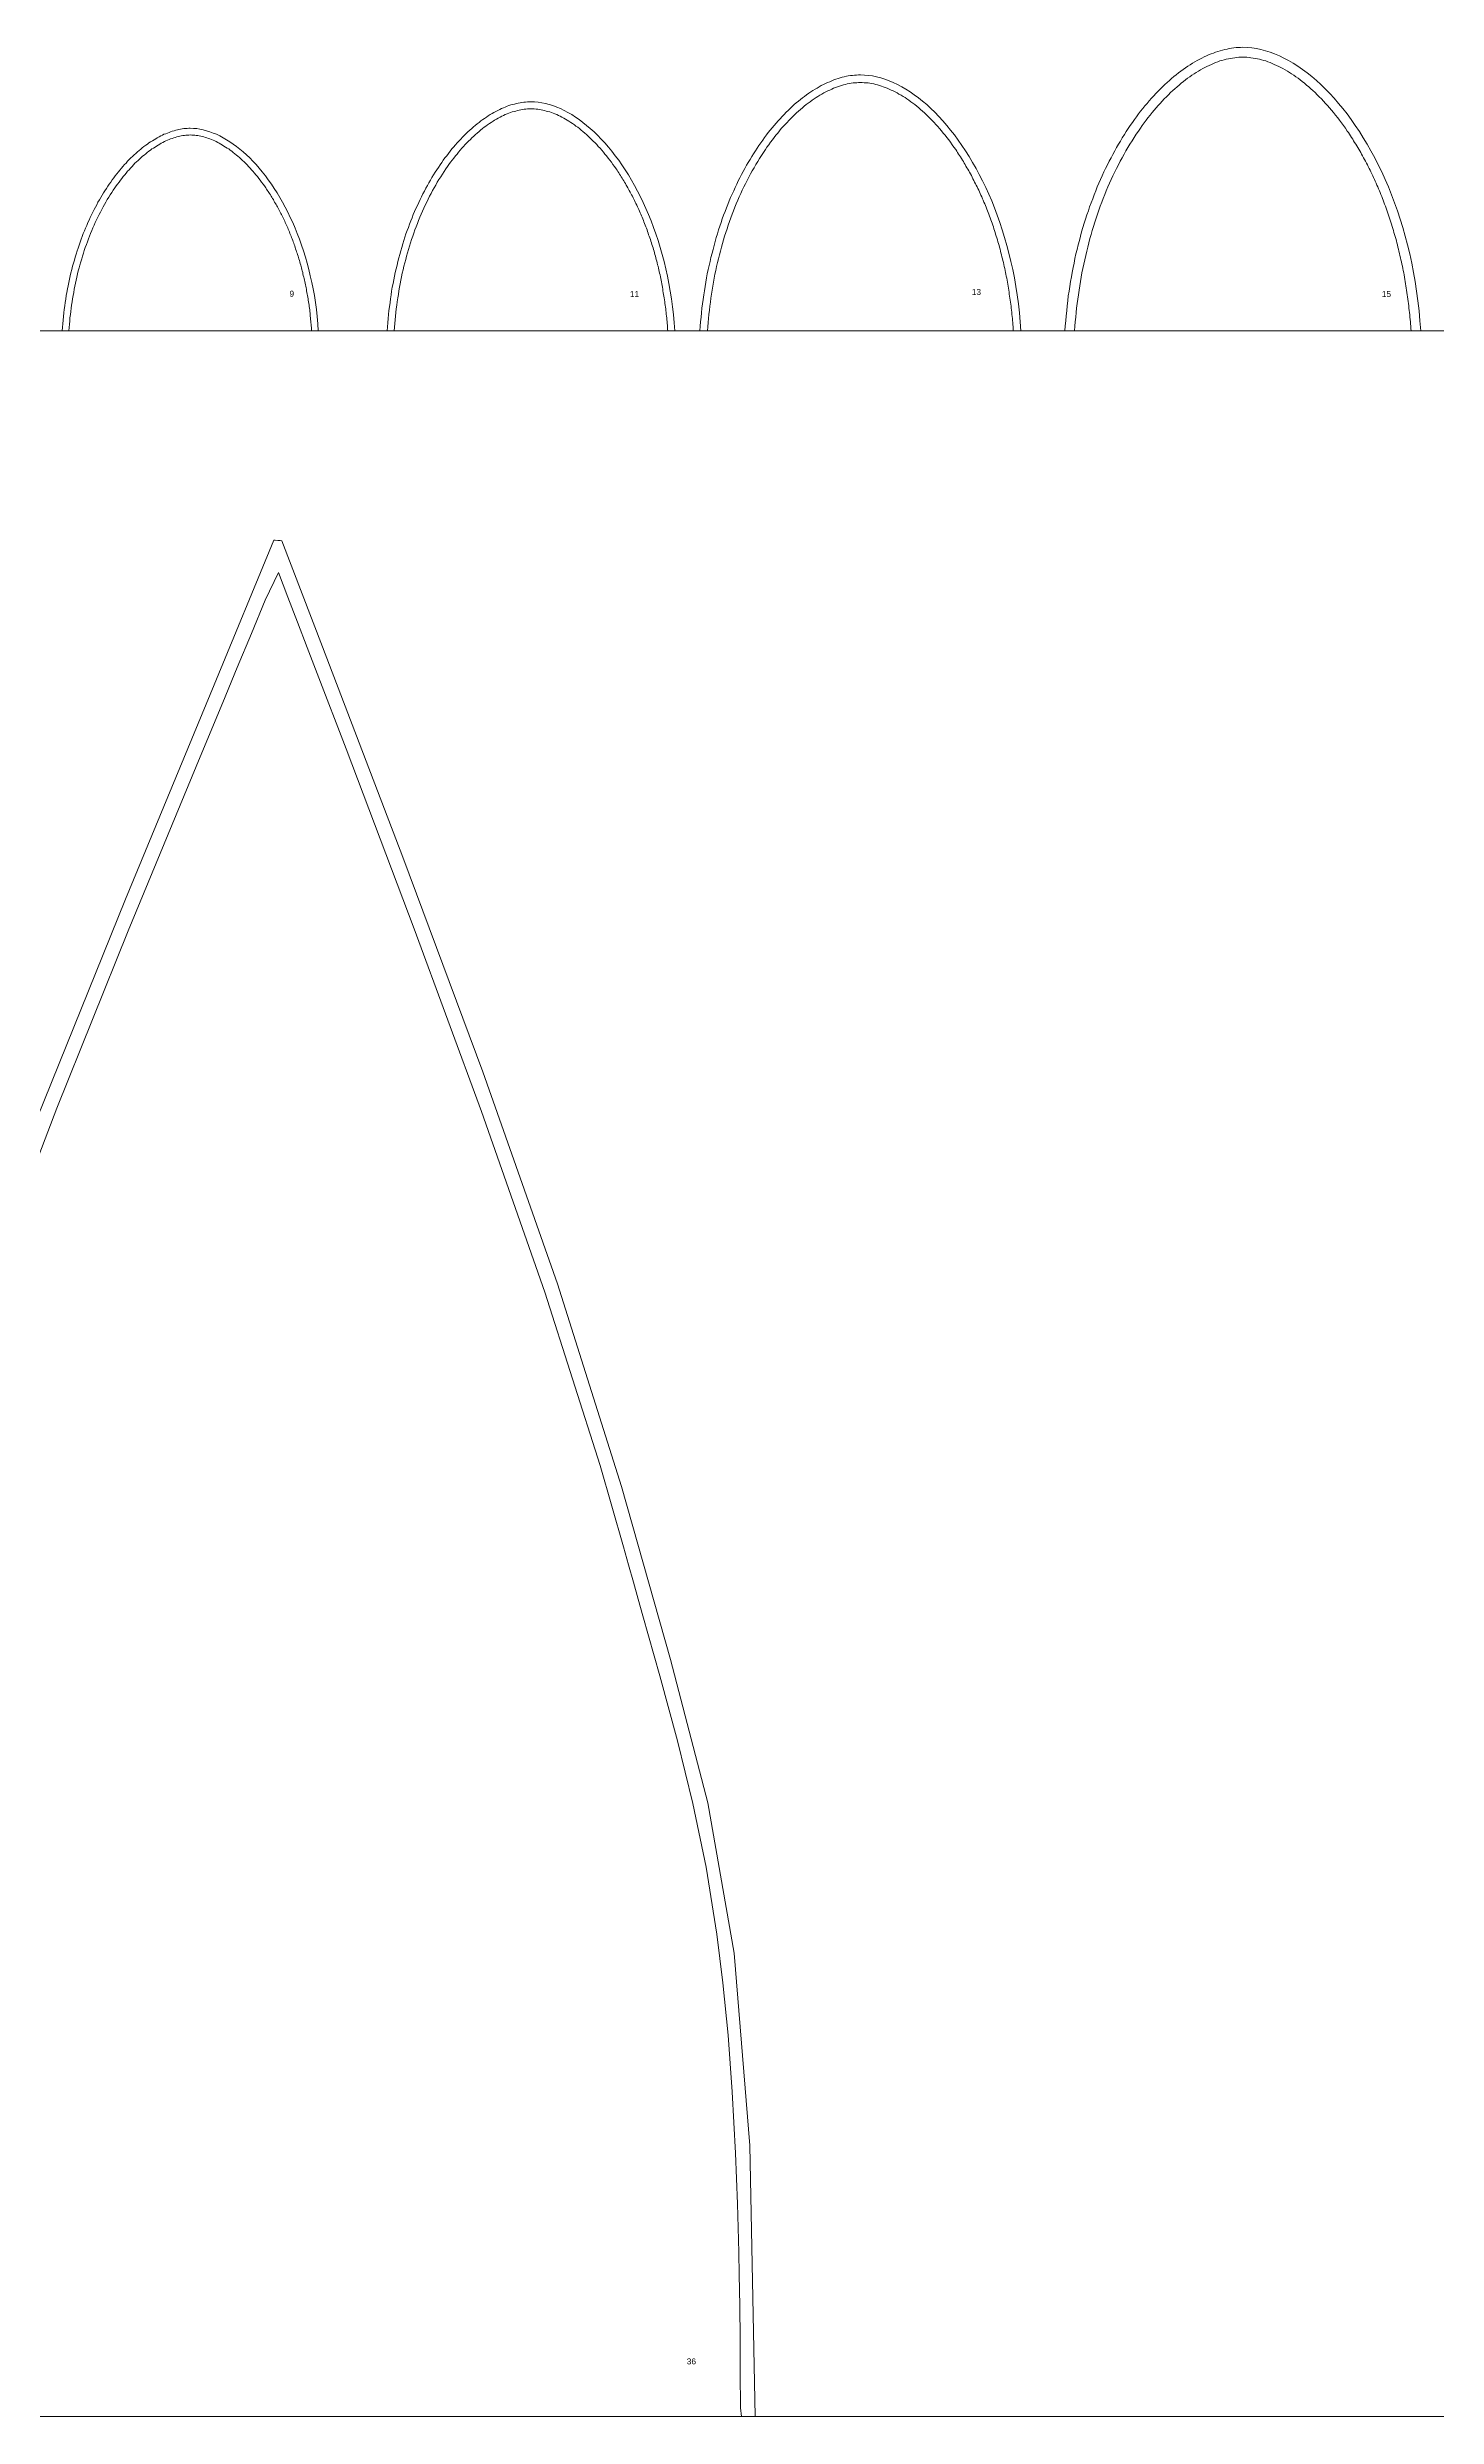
# Model space of a CAD drawing. Header units: inches. Extents: x -11188 to 11060, y -18103 to 6291.
# Drawn here: x -1443 to -591, y -799 to 655 of the extents above; entities that cross this region are included whole.
import ezdxf

# ---------------------------------------------------------------- set-up
doc = ezdxf.new("R2010")
doc.units = ezdxf.units.IN
doc.header["$MEASUREMENT"] = 0
for name, color, linetype, lineweight in [('NAILERS', 7, 'Continuous', 9), ('SECT-ELEV_dwg', 8, 'Continuous', 9), ('SPIRE', 7, 'Continuous', 9)]:
    doc.layers.add(name, color=color, linetype=linetype, lineweight=lineweight)
doc.styles.add('Arial_9', font='arial.ttf', dxfattribs={"height": 3.644473})

# ---------------------------------------------------------------- blocks, each defined once
blk = doc.blocks.new('SECT-ELEV_dwg-315180-Level 1')
at = {"lineweight": 9}
for p, q in [((-2118.2, 481.1), (11059.8, 481.1)), ((-1669.2, -798.9), (4634.6, -798.9))]:
    blk.add_line(p, q, dxfattribs=at)
at = {"layer": 'NAILERS', "flags": 128}
for points in [[(-600.5, 481.1), (-600.5, 481.1), (-600.6, 481.1), (-600.6, 481.1), (-600.6, 481.1), (-600.7, 481.1), (-600.8, 481.1), (-600.8, 481.1), (-600.9, 481.1), (-601, 481.1), (-601.2, 481.1), (-601.3, 481.1), (-601.4, 481.1), (-601.5, 481.1), (-601.7, 481.1), (-601.8, 481.1), (-602, 481.1), (-602.1, 481.1), (-602.3, 481.1), (-602.5, 481.1), (-602.6, 481.1), (-602.8, 481.1), (-603, 481.1), (-603.2, 481.1), (-603.3, 481.1), (-603.5, 481.1), (-603.7, 481.1), (-603.9, 481.1), (-604.1, 481.1), (-604.2, 481.1), (-604.4, 481.1), (-604.6, 481.1), (-604.8, 481.1), (-604.9, 481.1), (-605.1, 481.1), (-605.2, 481.1), (-605.4, 481.1), (-605.5, 481.1), (-605.7, 481.1), (-605.8, 481.1), (-605.9, 481.1), (-606, 481.1), (-606.1, 481.1), (-606.2, 481.1), (-606.3, 481.1), (-606.4, 481.1), (-606.4, 481.1), (-606.5, 481.1), (-606.5, 481.1), (-606.5, 481.1), (-606.5, 481.1), (-606.6, 482.5), (-606.7, 483.9), (-606.8, 485.3), (-606.9, 486.7), (-607.1, 488.1), (-607.2, 489.5), (-607.3, 490.9), (-607.5, 492.3), (-607.6, 493.6), (-607.8, 495), (-607.9, 496.4), (-608.1, 497.8), (-608.2, 499.1), (-608.4, 500.5), (-608.6, 501.9), (-608.8, 503.2), (-609, 504.6), (-609.2, 506), (-609.4, 507.3), (-609.6, 508.7), (-609.8, 510), (-610.1, 511.4), (-610.3, 512.7), (-610.5, 514.1), (-610.8, 515.4), (-611, 516.7), (-611.3, 518.1), (-611.6, 519.4), (-611.8, 520.7), (-612.1, 522.1), (-612.4, 523.4), (-612.7, 524.7), (-613, 526), (-613.3, 527.3), (-613.6, 528.6), (-613.9, 529.9), (-614.2, 531.2), (-614.5, 532.5), (-614.9, 533.8), (-615.2, 535.1), (-615.5, 536.4), (-615.9, 537.7), (-616.2, 538.9), (-616.6, 540.2), (-617, 541.5), (-617.3, 542.7), (-617.7, 544), (-618.1, 545.2), (-618.5, 546.5), (-618.9, 547.7), (-619.3, 549), (-619.7, 550.2), (-620.1, 551.5), (-620.5, 552.7), (-620.9, 553.9), (-621.4, 555.1), (-621.8, 556.4), (-622.2, 557.6), (-622.7, 558.8), (-623.1, 560), (-623.6, 561.2), (-624, 562.4), (-624.5, 563.6), (-625, 564.7), (-625.5, 565.9), (-625.9, 567.1), (-626.4, 568.3), (-626.9, 569.4), (-627.4, 570.6), (-627.9, 571.7), (-628.5, 572.9), (-629, 574), (-629.5, 575.2), (-630, 576.3), (-630.6, 577.4), (-631.1, 578.6), (-631.6, 579.7), (-632.2, 580.8), (-632.7, 581.9), (-633.3, 583), (-633.9, 584.1), (-634.4, 585.2), (-635, 586.2), (-635.6, 587.3), (-636.2, 588.4), (-636.8, 589.5), (-637.4, 590.5), (-638, 591.6), (-638.6, 592.6), (-639.2, 593.7), (-639.8, 594.7), (-640.4, 595.7), (-641.1, 596.7), (-641.7, 597.8), (-642.3, 598.8), (-643, 599.8), (-643.6, 600.8), (-644.3, 601.8), (-644.9, 602.8), (-645.6, 603.7), (-646.8, 605.4), (-648, 607.1), (-649.1, 608.7), (-650.3, 610.3), (-651.5, 611.9), (-652.8, 613.4), (-654, 615), (-655.2, 616.5), (-656.5, 617.9), (-657.7, 619.3), (-659, 620.7), (-660.2, 622.1), (-661.5, 623.5), (-662.8, 624.8), (-664.1, 626), (-665.4, 627.3), (-666.7, 628.5), (-668, 629.7), (-669.3, 630.8), (-670.6, 631.9), (-671.9, 633), (-673.2, 634.1), (-674.5, 635.1), (-675.8, 636.1), (-677.1, 637), (-678.5, 638), (-679.8, 638.8), (-681.1, 639.7), (-682.4, 640.5), (-683.8, 641.3), (-685.1, 642), (-686.4, 642.7), (-687.7, 643.4), (-689, 644), (-690.4, 644.6), (-691.7, 645.2), (-693, 645.7), (-694.3, 646.2), (-695.6, 646.7), (-696.9, 647.1), (-698.2, 647.4), (-699.5, 647.8), (-700.8, 648.1), (-702.1, 648.3), (-703.4, 648.5), (-704.7, 648.7), (-705.9, 648.9), (-707.2, 649), (-708.5, 649), (-709.7, 649.1), (-711, 649), (-712.2, 649), (-713.5, 648.9), (-714.7, 648.7), (-716, 648.5), (-717.3, 648.3), (-718.6, 648.1), (-719.9, 647.8), (-721.2, 647.4), (-722.5, 647.1), (-723.8, 646.7), (-725.1, 646.2), (-726.4, 645.7), (-727.7, 645.2), (-729, 644.6), (-730.4, 644), (-731.7, 643.4), (-733, 642.7), (-734.3, 642), (-735.6, 641.3), (-737, 640.5), (-738.3, 639.7), (-739.6, 638.8), (-740.9, 638), (-742.3, 637), (-743.6, 636.1), (-744.9, 635.1), (-746.2, 634.1), (-747.5, 633), (-748.8, 631.9), (-750.1, 630.8), (-751.4, 629.7), (-752.7, 628.5), (-754, 627.3), (-755.3, 626), (-756.6, 624.8), (-757.9, 623.5), (-759.2, 622.1), (-760.4, 620.7), (-761.7, 619.3), (-762.9, 617.9), (-764.2, 616.5), (-765.4, 615), (-766.6, 613.4), (-767.9, 611.9), (-769.1, 610.3), (-770.3, 608.7), (-771.5, 607.1), (-772.6, 605.4), (-773.8, 603.7), (-775.1, 601.8), (-776.4, 599.8), (-777.7, 597.8), (-779, 595.7), (-780.2, 593.7), (-781.4, 591.6), (-782.6, 589.5), (-783.8, 587.3), (-785, 585.2), (-786.1, 583), (-787.2, 580.8), (-788.3, 578.6), (-789.4, 576.3), (-790.4, 574), (-791.5, 571.7), (-792.5, 569.4), (-793.5, 567.1), (-794.4, 564.7), (-795.4, 562.4), (-796.3, 560), (-797.2, 557.6), (-798.1, 555.1), (-798.9, 552.7), (-799.7, 550.2), (-800.5, 547.7), (-801.3, 545.2), (-802.1, 542.7), (-802.8, 540.2), (-803.5, 537.7), (-804.2, 535.1), (-804.9, 532.5), (-805.5, 529.9), (-806.1, 527.3), (-806.7, 524.7), (-807.3, 522.1), (-807.9, 519.4), (-808.4, 516.7), (-808.9, 514.1), (-809.3, 511.4), (-809.8, 508.7), (-810.2, 506), (-810.6, 503.2), (-811, 500.5), (-811.3, 497.8), (-811.7, 495), (-811.9, 492.3), (-812.2, 489.5), (-812.5, 486.7), (-812.7, 483.9), (-812.9, 481.1), (-812.9, 481.1), (-812.9, 481.1), (-812.9, 481.1), (-813, 481.1), (-813, 481.1), (-813.1, 481.1), (-813.2, 481.1), (-813.3, 481.1), (-813.4, 481.1), (-813.5, 481.1), (-813.6, 481.1), (-813.7, 481.1), (-813.9, 481.1), (-814, 481.1), (-814.2, 481.1), (-814.3, 481.1), (-814.5, 481.1), (-814.6, 481.1), (-814.8, 481.1), (-815, 481.1), (-815.2, 481.1), (-815.3, 481.1), (-815.5, 481.1), (-815.7, 481.1), (-815.9, 481.1), (-816.1, 481.1), (-816.2, 481.1), (-816.4, 481.1), (-816.6, 481.1), (-816.8, 481.1), (-816.9, 481.1), (-817.1, 481.1), (-817.3, 481.1), (-817.4, 481.1), (-817.6, 481.1), (-817.7, 481.1), (-817.9, 481.1), (-818, 481.1), (-818.1, 481.1), (-818.3, 481.1), (-818.4, 481.1), (-818.5, 481.1), (-818.6, 481.1), (-818.6, 481.1), (-818.7, 481.1), (-818.8, 481.1), (-818.8, 481.1), (-818.8, 481.1), (-818.9, 481.1), (-818.9, 481.1), (-818.7, 484.2), (-818.4, 487.3), (-818.1, 490.4), (-817.8, 493.4), (-817.5, 496.5), (-817.1, 499.5), (-816.8, 502.5), (-816.3, 505.4), (-815.9, 508.4), (-815.4, 511.3), (-814.9, 514.2), (-814.4, 517), (-813.9, 519.9), (-813.3, 522.7), (-812.7, 525.5), (-812.1, 528.3), (-811.4, 531.1), (-810.7, 533.8), (-810, 536.5), (-809.3, 539.2), (-808.6, 541.8), (-807.8, 544.5), (-807, 547.1), (-806.2, 549.6), (-805.4, 552.2), (-804.5, 554.7), (-803.7, 557.2), (-802.8, 559.7), (-801.8, 562.2), (-800.9, 564.6), (-800, 567), (-799, 569.4), (-798, 571.7), (-797, 574), (-796, 576.3), (-794.9, 578.6), (-793.9, 580.8), (-792.8, 583), (-791.7, 585.2), (-790.6, 587.3), (-789.5, 589.4), (-788.3, 591.5), (-787.2, 593.6), (-786, 595.6), (-784.8, 597.6), (-783.7, 599.6), (-782.4, 601.5), (-781.2, 603.4), (-780, 605.3), (-778.8, 607.1), (-777.5, 608.9), (-776.2, 610.7), (-775, 612.5), (-773.7, 614.2), (-772.4, 615.9), (-771.1, 617.5), (-769.8, 619.1), (-768.4, 620.7), (-767.1, 622.3), (-765.8, 623.8), (-764.4, 625.3), (-763, 626.7), (-761.7, 628.2), (-760.3, 629.6), (-758.9, 630.9), (-757.5, 632.2), (-756.2, 633.5), (-754.8, 634.8), (-753.4, 636), (-752, 637.2), (-750.6, 638.3), (-749.1, 639.4), (-747.7, 640.5), (-746.3, 641.5), (-744.9, 642.5), (-743.5, 643.5), (-742.1, 644.4), (-740.6, 645.3), (-739.2, 646.1), (-737.8, 647), (-736.4, 647.7), (-734.9, 648.5), (-733.5, 649.2), (-732.1, 649.8), (-730.7, 650.5), (-729.2, 651), (-727.8, 651.6), (-726.4, 652.1), (-725, 652.6), (-723.6, 653), (-722.2, 653.4), (-720.8, 653.7), (-719.4, 654), (-718, 654.3), (-716.6, 654.5), (-715.2, 654.7), (-713.8, 654.9), (-712.4, 655), (-711.1, 655), (-709.7, 655.1), (-707, 655), (-704.2, 654.7), (-701.4, 654.3), (-698.7, 653.7), (-695.8, 653), (-693, 652.1), (-690.2, 651), (-687.3, 649.8), (-684.5, 648.5), (-681.6, 647), (-678.8, 645.3), (-675.9, 643.5), (-673.1, 641.5), (-670.3, 639.4), (-667.4, 637.2), (-664.6, 634.8), (-661.9, 632.2), (-659.1, 629.6), (-656.4, 626.7), (-653.7, 623.8), (-651, 620.7), (-648.3, 617.5), (-645.7, 614.2), (-643.2, 610.7), (-640.7, 607.1), (-638.2, 603.4), (-635.8, 599.6), (-633.4, 595.6), (-631.1, 591.5), (-628.8, 587.3), (-626.6, 583), (-624.5, 578.6), (-622.4, 574), (-620.4, 569.4), (-618.5, 564.6), (-616.6, 559.7), (-614.9, 554.7), (-613.2, 549.6), (-611.6, 544.5), (-610.1, 539.2), (-608.7, 533.8), (-607.3, 528.3), (-606.1, 522.7), (-605, 517), (-604, 511.3), (-603.1, 505.4), (-602.3, 499.5), (-601.6, 493.4), (-601, 487.3)], [(-845.9, 481.1), (-845.9, 481.1), (-845.9, 481.1), (-845.9, 481.1), (-846, 481.1), (-846, 481.1), (-846.1, 481.1), (-846.1, 481.1), (-846.2, 481.1), (-846.3, 481.1), (-846.4, 481.1), (-846.5, 481.1), (-846.6, 481.1), (-846.7, 481.1), (-846.8, 481.1), (-846.9, 481.1), (-847, 481.1), (-847.1, 481.1), (-847.3, 481.1), (-847.4, 481.1), (-847.5, 481.1), (-847.7, 481.1), (-847.8, 481.1), (-847.9, 481.1), (-848.1, 481.1), (-848.2, 481.1), (-848.4, 481.1), (-848.5, 481.1), (-848.6, 481.1), (-848.8, 481.1), (-848.9, 481.1), (-849, 481.1), (-849.2, 481.1), (-849.3, 481.1), (-849.4, 481.1), (-849.5, 481.1), (-849.7, 481.1), (-849.8, 481.1), (-849.9, 481.1), (-850, 481.1), (-850.1, 481.1), (-850.2, 481.1), (-850.2, 481.1), (-850.3, 481.1), (-850.4, 481.1), (-850.4, 481.1), (-850.5, 481.1), (-850.5, 481.1), (-850.5, 481.1), (-850.5, 481.1), (-850.6, 481.1), (-850.6, 482.4), (-850.7, 483.6), (-850.8, 484.9), (-850.9, 486.2), (-851, 487.4), (-851.1, 488.7), (-851.3, 489.9), (-851.4, 491.2), (-851.5, 492.5), (-851.7, 493.7), (-851.8, 495), (-851.9, 496.2), (-852.1, 497.4), (-852.3, 498.7), (-852.4, 499.9), (-852.6, 501.2), (-852.8, 502.4), (-853, 503.6), (-853.1, 504.9), (-853.3, 506.1), (-853.5, 507.3), (-853.7, 508.5), (-854, 509.8), (-854.2, 511), (-854.4, 512.2), (-854.6, 513.4), (-854.9, 514.6), (-855.1, 515.8), (-855.3, 517), (-855.6, 518.2), (-855.8, 519.4), (-856.1, 520.6), (-856.4, 521.8), (-856.6, 523), (-856.9, 524.2), (-857.2, 525.3), (-857.5, 526.5), (-857.8, 527.7), (-858.1, 528.9), (-858.4, 530), (-858.7, 531.2), (-859, 532.4), (-859.3, 533.5), (-859.7, 534.7), (-860, 535.8), (-860.3, 537), (-860.7, 538.1), (-861, 539.2), (-861.4, 540.4), (-861.7, 541.5), (-862.1, 542.6), (-862.4, 543.8), (-862.8, 544.9), (-863.2, 546), (-863.6, 547.1), (-864, 548.2), (-864.4, 549.3), (-864.8, 550.4), (-865.2, 551.5), (-865.6, 552.6), (-866, 553.7), (-866.4, 554.8), (-866.8, 555.8), (-867.3, 556.9), (-867.7, 558), (-868.1, 559), (-868.6, 560.1), (-869, 561.2), (-869.5, 562.2), (-869.9, 563.3), (-870.4, 564.3), (-870.9, 565.3), (-871.3, 566.4), (-871.8, 567.4), (-872.3, 568.4), (-872.8, 569.4), (-873.3, 570.4), (-873.8, 571.4), (-874.3, 572.4), (-874.8, 573.4), (-875.3, 574.4), (-875.8, 575.4), (-876.3, 576.4), (-876.9, 577.4), (-877.4, 578.4), (-877.9, 579.3), (-878.5, 580.3), (-879, 581.2), (-879.6, 582.2), (-880.1, 583.1), (-880.7, 584.1), (-881.2, 585), (-881.8, 585.9), (-882.4, 586.8), (-883, 587.8), (-883.5, 588.7), (-884.1, 589.6), (-884.7, 590.5), (-885.3, 591.4), (-885.9, 592.3), (-887, 593.8), (-888.1, 595.3), (-889.1, 596.8), (-890.2, 598.3), (-891.3, 599.7), (-892.4, 601.1), (-893.5, 602.5), (-894.7, 603.8), (-895.8, 605.2), (-896.9, 606.5), (-898.1, 607.7), (-899.2, 609), (-900.4, 610.2), (-901.6, 611.4), (-902.7, 612.6), (-903.9, 613.7), (-905.1, 614.8), (-906.3, 615.9), (-907.4, 616.9), (-908.6, 617.9), (-909.8, 618.9), (-911, 619.9), (-912.2, 620.8), (-913.4, 621.7), (-914.6, 622.6), (-915.8, 623.4), (-917, 624.2), (-918.2, 625), (-919.4, 625.7), (-920.7, 626.4), (-921.9, 627.1), (-923.1, 627.7), (-924.3, 628.3), (-925.5, 628.9), (-926.7, 629.5), (-927.9, 630), (-929.1, 630.5), (-930.3, 630.9), (-931.5, 631.3), (-932.7, 631.7), (-933.9, 632), (-935, 632.3), (-936.2, 632.6), (-937.4, 632.8), (-938.6, 633), (-939.7, 633.2), (-940.9, 633.3), (-942, 633.4), (-943.2, 633.5), (-944.3, 633.5), (-945.5, 633.5), (-946.6, 633.4), (-947.8, 633.3), (-948.9, 633.2), (-950.1, 633), (-951.3, 632.8), (-952.4, 632.6), (-953.6, 632.3), (-954.8, 632), (-956, 631.7), (-957.2, 631.3), (-958.4, 630.9), (-959.6, 630.5), (-960.8, 630), (-962, 629.5), (-963.2, 628.9), (-964.4, 628.3), (-965.6, 627.7), (-966.8, 627.1), (-968, 626.4), (-969.2, 625.7), (-970.4, 625), (-971.6, 624.2), (-972.8, 623.4), (-974, 622.6), (-975.2, 621.7), (-976.4, 620.8), (-977.6, 619.9), (-978.8, 618.9), (-980, 617.9), (-981.2, 616.9), (-982.4, 615.9), (-983.6, 614.8), (-984.8, 613.7), (-985.9, 612.6), (-987.1, 611.4), (-988.3, 610.2), (-989.4, 609), (-990.6, 607.7), (-991.7, 606.5), (-992.9, 605.2), (-994, 603.8), (-995.1, 602.5), (-996.2, 601.1), (-997.3, 599.7), (-998.4, 598.3), (-999.5, 596.8), (-1000.6, 595.3), (-1001.7, 593.8), (-1002.7, 592.3), (-1003.9, 590.5), (-1005.1, 588.7), (-1006.3, 586.8), (-1007.4, 585), (-1008.5, 583.1), (-1009.6, 581.2), (-1010.7, 579.3), (-1011.8, 577.4), (-1012.9, 575.4), (-1013.9, 573.4), (-1014.9, 571.4), (-1015.9, 569.4), (-1016.9, 567.4), (-1017.8, 565.3), (-1018.7, 563.3), (-1019.6, 561.2), (-1020.5, 559), (-1021.4, 556.9), (-1022.3, 554.8), (-1023.1, 552.6), (-1023.9, 550.4), (-1024.7, 548.2), (-1025.5, 546), (-1026.2, 543.8), (-1026.9, 541.5), (-1027.7, 539.2), (-1028.3, 537), (-1029, 534.7), (-1029.7, 532.4), (-1030.3, 530), (-1030.9, 527.7), (-1031.5, 525.3), (-1032, 523), (-1032.6, 520.6), (-1033.1, 518.2), (-1033.6, 515.8), (-1034, 513.4), (-1034.5, 511), (-1034.9, 508.5), (-1035.3, 506.1), (-1035.7, 503.6), (-1036.1, 501.2), (-1036.4, 498.7), (-1036.7, 496.2), (-1037, 493.7), (-1037.3, 491.2), (-1037.5, 488.7), (-1037.7, 486.2), (-1037.9, 483.6), (-1038.1, 481.1), (-1038.1, 481.1), (-1038.1, 481.1), (-1038.2, 481.1), (-1038.2, 481.1), (-1038.2, 481.1), (-1038.3, 481.1), (-1038.4, 481.1), (-1038.4, 481.1), (-1038.5, 481.1), (-1038.6, 481.1), (-1038.7, 481.1), (-1038.8, 481.1), (-1038.9, 481.1), (-1039, 481.1), (-1039.1, 481.1), (-1039.2, 481.1), (-1039.4, 481.1), (-1039.5, 481.1), (-1039.6, 481.1), (-1039.8, 481.1), (-1039.9, 481.1), (-1040, 481.1), (-1040.2, 481.1), (-1040.3, 481.1), (-1040.5, 481.1), (-1040.6, 481.1), (-1040.7, 481.1), (-1040.9, 481.1), (-1041, 481.1), (-1041.1, 481.1), (-1041.3, 481.1), (-1041.4, 481.1), (-1041.5, 481.1), (-1041.7, 481.1), (-1041.8, 481.1), (-1041.9, 481.1), (-1042, 481.1), (-1042.1, 481.1), (-1042.2, 481.1), (-1042.3, 481.1), (-1042.4, 481.1), (-1042.5, 481.1), (-1042.5, 481.1), (-1042.6, 481.1), (-1042.7, 481.1), (-1042.7, 481.1), (-1042.7, 481.1), (-1042.8, 481.1), (-1042.8, 481.1), (-1042.8, 481.1), (-1042.6, 483.9), (-1042.4, 486.7), (-1042.1, 489.5), (-1041.9, 492.2), (-1041.6, 495), (-1041.2, 497.7), (-1040.9, 500.4), (-1040.5, 503.1), (-1040.1, 505.7), (-1039.7, 508.3), (-1039.2, 511), (-1038.8, 513.6), (-1038.3, 516.1), (-1037.7, 518.7), (-1037.2, 521.2), (-1036.6, 523.7), (-1036.1, 526.2), (-1035.4, 528.7), (-1034.8, 531.1), (-1034.2, 533.5), (-1033.5, 535.9), (-1032.8, 538.3), (-1032.1, 540.7), (-1031.4, 543), (-1030.6, 545.3), (-1029.9, 547.6), (-1029.1, 549.9), (-1028.3, 552.1), (-1027.4, 554.3), (-1026.6, 556.5), (-1025.7, 558.7), (-1024.9, 560.8), (-1024, 562.9), (-1023.1, 565), (-1022.1, 567.1), (-1021.2, 569.1), (-1020.2, 571.1), (-1019.3, 573.1), (-1018.3, 575.1), (-1017.3, 577), (-1016.3, 578.9), (-1015.3, 580.8), (-1014.2, 582.7), (-1013.2, 584.5), (-1012.1, 586.3), (-1011, 588.1), (-1009.9, 589.8), (-1008.8, 591.5), (-1007.7, 593.2), (-1006.6, 594.9), (-1005.5, 596.5), (-1004.3, 598.1), (-1003.2, 599.7), (-1002, 601.3), (-1000.9, 602.8), (-999.7, 604.3), (-998.5, 605.7), (-997.3, 607.2), (-996.1, 608.6), (-994.9, 610), (-993.7, 611.3), (-992.4, 612.6), (-991.2, 613.9), (-990, 615.2), (-988.7, 616.4), (-987.5, 617.6), (-986.2, 618.7), (-985, 619.9), (-983.7, 621), (-982.4, 622), (-981.2, 623.1), (-979.9, 624.1), (-978.6, 625), (-977.4, 626), (-976.1, 626.9), (-974.8, 627.7), (-973.5, 628.6), (-972.2, 629.4), (-970.9, 630.1), (-969.7, 630.9), (-968.4, 631.6), (-967.1, 632.2), (-965.8, 632.9), (-964.5, 633.5), (-963.2, 634), (-961.9, 634.6), (-960.7, 635.1), (-959.4, 635.5), (-958.1, 635.9), (-956.8, 636.3), (-955.6, 636.7), (-954.3, 637), (-953, 637.3), (-951.8, 637.5), (-950.5, 637.7), (-949.3, 637.9), (-948, 638), (-946.8, 638.1), (-945.6, 638.2), (-944.3, 638.2), (-941.9, 638.1), (-939.4, 637.9), (-936.9, 637.5), (-934.4, 637), (-931.8, 636.3), (-929.3, 635.5), (-926.7, 634.6), (-924.2, 633.5), (-921.6, 632.2), (-919, 630.9), (-916.4, 629.4), (-913.9, 627.7), (-911.3, 626), (-908.8, 624.1), (-906.2, 622), (-903.7, 619.9), (-901.2, 617.6), (-898.7, 615.2), (-896.2, 612.6), (-893.8, 610), (-891.4, 607.2), (-889, 604.3), (-886.6, 601.3), (-884.3, 598.1), (-882.1, 594.9), (-879.8, 591.5), (-877.6, 588.1), (-875.5, 584.5), (-873.4, 580.8), (-871.4, 577), (-869.4, 573.1), (-867.5, 569.1), (-865.6, 565), (-863.8, 560.8), (-862.1, 556.5), (-860.4, 552.1), (-858.8, 547.6), (-857.3, 543), (-855.9, 538.3), (-854.5, 533.5), (-853.2, 528.7), (-852, 523.7), (-850.9, 518.7), (-849.9, 513.6), (-849, 508.3), (-848.2, 503.1), (-847.4, 497.7), (-846.8, 492.2), (-846.3, 486.7)], [(-1277, 481.1), (-1277, 481.1), (-1277, 481.1), (-1277, 481.1), (-1277, 481.1), (-1277.1, 481.1), (-1277.1, 481.1), (-1277.2, 481.1), (-1277.3, 481.1), (-1277.3, 481.1), (-1277.4, 481.1), (-1277.5, 481.1), (-1277.6, 481.1), (-1277.7, 481.1), (-1277.8, 481.1), (-1277.9, 481.1), (-1278, 481.1), (-1278.1, 481.1), (-1278.2, 481.1), (-1278.3, 481.1), (-1278.4, 481.1), (-1278.5, 481.1), (-1278.7, 481.1), (-1278.8, 481.1), (-1278.9, 481.1), (-1279, 481.1), (-1279.2, 481.1), (-1279.3, 481.1), (-1279.4, 481.1), (-1279.5, 481.1), (-1279.6, 481.1), (-1279.8, 481.1), (-1279.9, 481.1), (-1280, 481.1), (-1280.1, 481.1), (-1280.2, 481.1), (-1280.3, 481.1), (-1280.4, 481.1), (-1280.5, 481.1), (-1280.6, 481.1), (-1280.7, 481.1), (-1280.7, 481.1), (-1280.8, 481.1), (-1280.9, 481.1), (-1280.9, 481.1), (-1281, 481.1), (-1281, 481.1), (-1281.1, 481.1), (-1281.1, 481.1), (-1281.1, 481.1), (-1281.1, 481.1), (-1281.2, 482.1), (-1281.2, 483.1), (-1281.3, 484.1), (-1281.4, 485.1), (-1281.5, 486.1), (-1281.6, 487.1), (-1281.7, 488.1), (-1281.8, 489.1), (-1281.9, 490.1), (-1282, 491.1), (-1282.1, 492), (-1282.2, 493), (-1282.3, 494), (-1282.5, 495), (-1282.6, 496), (-1282.7, 496.9), (-1282.9, 497.9), (-1283, 498.9), (-1283.2, 499.9), (-1283.3, 500.8), (-1283.5, 501.8), (-1283.6, 502.8), (-1283.8, 503.7), (-1284, 504.7), (-1284.2, 505.6), (-1284.3, 506.6), (-1284.5, 507.5), (-1284.7, 508.5), (-1284.9, 509.4), (-1285.1, 510.4), (-1285.3, 511.3), (-1285.5, 512.3), (-1285.7, 513.2), (-1285.9, 514.1), (-1286.2, 515.1), (-1286.4, 516), (-1286.6, 516.9), (-1286.9, 517.9), (-1287.1, 518.8), (-1287.3, 519.7), (-1287.6, 520.6), (-1287.8, 521.5), (-1288.1, 522.5), (-1288.3, 523.4), (-1288.6, 524.3), (-1288.9, 525.2), (-1289.1, 526.1), (-1289.4, 527), (-1289.7, 527.9), (-1290, 528.8), (-1290.3, 529.6), (-1290.6, 530.5), (-1290.9, 531.4), (-1291.2, 532.3), (-1291.5, 533.2), (-1291.8, 534), (-1292.1, 534.9), (-1292.4, 535.8), (-1292.7, 536.6), (-1293.1, 537.5), (-1293.4, 538.4), (-1293.7, 539.2), (-1294.1, 540.1), (-1294.4, 540.9), (-1294.7, 541.8), (-1295.1, 542.6), (-1295.4, 543.4), (-1295.8, 544.3), (-1296.2, 545.1), (-1296.5, 545.9), (-1296.9, 546.7), (-1297.3, 547.6), (-1297.6, 548.4), (-1298, 549.2), (-1298.4, 550), (-1298.8, 550.8), (-1299.2, 551.6), (-1299.6, 552.4), (-1300, 553.2), (-1300.4, 554), (-1300.8, 554.7), (-1301.2, 555.5), (-1301.6, 556.3), (-1302, 557.1), (-1302.5, 557.8), (-1302.9, 558.6), (-1303.3, 559.3), (-1303.8, 560.1), (-1304.2, 560.9), (-1304.6, 561.6), (-1305.1, 562.3), (-1305.5, 563.1), (-1306, 563.8), (-1306.4, 564.5), (-1306.9, 565.3), (-1307.4, 566), (-1307.8, 566.7), (-1308.3, 567.4), (-1308.8, 568.1), (-1309.2, 568.8), (-1310.1, 570), (-1310.9, 571.2), (-1311.8, 572.4), (-1312.7, 573.5), (-1313.5, 574.6), (-1314.4, 575.8), (-1315.3, 576.8), (-1316.2, 577.9), (-1317.1, 579), (-1318, 580), (-1318.9, 581), (-1319.8, 582), (-1320.7, 582.9), (-1321.7, 583.9), (-1322.6, 584.8), (-1323.5, 585.7), (-1324.4, 586.5), (-1325.4, 587.4), (-1326.3, 588.2), (-1327.3, 589), (-1328.2, 589.8), (-1329.2, 590.5), (-1330.1, 591.3), (-1331.1, 592), (-1332, 592.7), (-1333, 593.3), (-1333.9, 593.9), (-1334.9, 594.5), (-1335.8, 595.1), (-1336.8, 595.7), (-1337.8, 596.2), (-1338.7, 596.7), (-1339.7, 597.2), (-1340.6, 597.7), (-1341.6, 598.1), (-1342.5, 598.5), (-1343.5, 598.9), (-1344.4, 599.2), (-1345.4, 599.5), (-1346.3, 599.8), (-1347.3, 600.1), (-1348.2, 600.3), (-1349.1, 600.6), (-1350.1, 600.7), (-1351, 600.9), (-1351.9, 601), (-1352.8, 601.1), (-1353.7, 601.2), (-1354.7, 601.2), (-1355.6, 601.3), (-1356.5, 601.2), (-1357.4, 601.2), (-1358.3, 601.1), (-1359.2, 601), (-1360.1, 600.9), (-1361.1, 600.7), (-1362, 600.6), (-1362.9, 600.3), (-1363.9, 600.1), (-1364.8, 599.8), (-1365.7, 599.5), (-1366.7, 599.2), (-1367.6, 598.9), (-1368.6, 598.5), (-1369.5, 598.1), (-1370.5, 597.7), (-1371.4, 597.2), (-1372.4, 596.7), (-1373.4, 596.2), (-1374.3, 595.7), (-1375.3, 595.1), (-1376.2, 594.5), (-1377.2, 593.9), (-1378.1, 593.3), (-1379.1, 592.7), (-1380, 592), (-1381, 591.3), (-1382, 590.5), (-1382.9, 589.8), (-1383.8, 589), (-1384.8, 588.2), (-1385.7, 587.4), (-1386.7, 586.5), (-1387.6, 585.7), (-1388.5, 584.8), (-1389.5, 583.9), (-1390.4, 582.9), (-1391.3, 582), (-1392.2, 581), (-1393.1, 580), (-1394, 579), (-1394.9, 577.9), (-1395.8, 576.8), (-1396.7, 575.8), (-1397.6, 574.6), (-1398.4, 573.5), (-1399.3, 572.4), (-1400.2, 571.2), (-1401, 570), (-1401.9, 568.8), (-1402.8, 567.4), (-1403.8, 566), (-1404.7, 564.5), (-1405.6, 563.1), (-1406.5, 561.6), (-1407.4, 560.1), (-1408.2, 558.6), (-1409.1, 557.1), (-1409.9, 555.5), (-1410.7, 554), (-1411.5, 552.4), (-1412.3, 550.8), (-1413.1, 549.2), (-1413.9, 547.6), (-1414.6, 545.9), (-1415.3, 544.3), (-1416, 542.6), (-1416.7, 540.9), (-1417.4, 539.2), (-1418.1, 537.5), (-1418.7, 535.8), (-1419.3, 534), (-1420, 532.3), (-1420.6, 530.5), (-1421.1, 528.8), (-1421.7, 527), (-1422.2, 525.2), (-1422.8, 523.4), (-1423.3, 521.5), (-1423.8, 519.7), (-1424.3, 517.9), (-1424.7, 516), (-1425.2, 514.1), (-1425.6, 512.3), (-1426, 510.4), (-1426.4, 508.5), (-1426.8, 506.6), (-1427.1, 504.7), (-1427.5, 502.8), (-1427.8, 500.8), (-1428.1, 498.9), (-1428.4, 496.9), (-1428.7, 495), (-1428.9, 493), (-1429.1, 491.1), (-1429.4, 489.1), (-1429.5, 487.1), (-1429.7, 485.1), (-1429.9, 483.1), (-1430, 481.1), (-1430, 481.1), (-1430, 481.1), (-1430.1, 481.1), (-1430.1, 481.1), (-1430.1, 481.1), (-1430.2, 481.1), (-1430.2, 481.1), (-1430.3, 481.1), (-1430.4, 481.1), (-1430.4, 481.1), (-1430.5, 481.1), (-1430.6, 481.1), (-1430.7, 481.1), (-1430.8, 481.1), (-1430.9, 481.1), (-1431, 481.1), (-1431.1, 481.1), (-1431.2, 481.1), (-1431.4, 481.1), (-1431.5, 481.1), (-1431.6, 481.1), (-1431.7, 481.1), (-1431.8, 481.1), (-1432, 481.1), (-1432.1, 481.1), (-1432.2, 481.1), (-1432.3, 481.1), (-1432.5, 481.1), (-1432.6, 481.1), (-1432.7, 481.1), (-1432.8, 481.1), (-1432.9, 481.1), (-1433, 481.1), (-1433.1, 481.1), (-1433.3, 481.1), (-1433.4, 481.1), (-1433.5, 481.1), (-1433.5, 481.1), (-1433.6, 481.1), (-1433.7, 481.1), (-1433.8, 481.1), (-1433.9, 481.1), (-1433.9, 481.1), (-1434, 481.1), (-1434, 481.1), (-1434.1, 481.1), (-1434.1, 481.1), (-1434.1, 481.1), (-1434.1, 481.1), (-1434.1, 481.1), (-1434, 483.3), (-1433.8, 485.5), (-1433.6, 487.7), (-1433.4, 489.9), (-1433.2, 492.1), (-1432.9, 494.2), (-1432.6, 496.4), (-1432.3, 498.5), (-1432, 500.6), (-1431.7, 502.7), (-1431.3, 504.7), (-1430.9, 506.8), (-1430.5, 508.8), (-1430.1, 510.8), (-1429.7, 512.8), (-1429.2, 514.8), (-1428.8, 516.8), (-1428.3, 518.7), (-1427.8, 520.7), (-1427.3, 522.6), (-1426.7, 524.5), (-1426.2, 526.4), (-1425.6, 528.2), (-1425, 530.1), (-1424.4, 531.9), (-1423.8, 533.7), (-1423.2, 535.5), (-1422.5, 537.3), (-1421.9, 539), (-1421.2, 540.8), (-1420.5, 542.5), (-1419.8, 544.2), (-1419.1, 545.8), (-1418.4, 547.5), (-1417.7, 549.1), (-1416.9, 550.7), (-1416.2, 552.3), (-1415.4, 553.9), (-1414.6, 555.5), (-1413.8, 557), (-1413, 558.5), (-1412.2, 560), (-1411.3, 561.5), (-1410.5, 562.9), (-1409.7, 564.3), (-1408.8, 565.7), (-1407.9, 567.1), (-1407, 568.5), (-1406.2, 569.8), (-1405.3, 571.1), (-1404.4, 572.4), (-1403.5, 573.7), (-1402.5, 575), (-1401.6, 576.2), (-1400.7, 577.4), (-1399.7, 578.6), (-1398.8, 579.7), (-1397.8, 580.9), (-1396.9, 582), (-1395.9, 583.1), (-1394.9, 584.1), (-1394, 585.2), (-1393, 586.2), (-1392, 587.2), (-1391, 588.1), (-1390, 589.1), (-1389, 590), (-1388, 590.9), (-1387, 591.8), (-1386, 592.6), (-1385, 593.4), (-1384, 594.2), (-1382.9, 595), (-1381.9, 595.7), (-1380.9, 596.4), (-1379.9, 597.1), (-1378.8, 597.8), (-1377.8, 598.4), (-1376.8, 599), (-1375.8, 599.6), (-1374.7, 600.2), (-1373.7, 600.7), (-1372.7, 601.2), (-1371.7, 601.7), (-1370.6, 602.1), (-1369.6, 602.5), (-1368.6, 602.9), (-1367.6, 603.3), (-1366.6, 603.6), (-1365.5, 603.9), (-1364.5, 604.2), (-1363.5, 604.4), (-1362.5, 604.7), (-1361.5, 604.9), (-1360.5, 605), (-1359.5, 605.2), (-1358.5, 605.3), (-1357.5, 605.3), (-1356.5, 605.4), (-1355.6, 605.4), (-1353.6, 605.3), (-1351.6, 605.2), (-1349.6, 604.9), (-1347.6, 604.4), (-1345.6, 603.9), (-1343.5, 603.3), (-1341.5, 602.5), (-1339.5, 601.7), (-1337.4, 600.7), (-1335.3, 599.6), (-1333.3, 598.4), (-1331.2, 597.1), (-1329.2, 595.7), (-1327.2, 594.2), (-1325.1, 592.6), (-1323.1, 590.9), (-1321.1, 589.1), (-1319.1, 587.2), (-1317.2, 585.2), (-1315.2, 583.1), (-1313.3, 580.9), (-1311.4, 578.6), (-1309.5, 576.2), (-1307.7, 573.7), (-1305.8, 571.1), (-1304.1, 568.5), (-1302.3, 565.7), (-1300.6, 562.9), (-1298.9, 560), (-1297.3, 557), (-1295.7, 553.9), (-1294.2, 550.7), (-1292.7, 547.5), (-1291.3, 544.2), (-1289.9, 540.8), (-1288.6, 537.3), (-1287.3, 533.7), (-1286.1, 530.1), (-1284.9, 526.4), (-1283.8, 522.6), (-1282.8, 518.7), (-1281.9, 514.8), (-1281, 510.8), (-1280.2, 506.8), (-1279.4, 502.7), (-1278.8, 498.5), (-1278.2, 494.2), (-1277.7, 489.9), (-1277.3, 485.5)]]:
    blk.add_lwpolyline(points, close=True, dxfattribs=at)
blk.add_lwpolyline([(-1058.3, 481.1), (-1058.6, 486.1), (-1059.1, 491.1), (-1059.7, 495.9), (-1060.3, 500.8), (-1061.1, 505.5), (-1061.9, 510.1), (-1062.8, 514.7), (-1063.8, 519.2), (-1064.8, 523.7), (-1066, 528), (-1067.2, 532.3), (-1068.5, 536.5), (-1069.9, 540.6), (-1071.3, 544.6), (-1072.8, 548.6), (-1074.3, 552.4), (-1076, 556.2), (-1077.6, 559.9), (-1079.3, 563.4), (-1081.1, 566.9), (-1082.9, 570.3), (-1084.8, 573.6), (-1086.7, 576.8), (-1088.7, 579.9), (-1090.7, 582.9), (-1092.7, 585.8), (-1094.8, 588.6), (-1096.9, 591.3), (-1099, 593.9), (-1101.2, 596.4), (-1103.4, 598.8), (-1105.6, 601.1), (-1107.8, 603.2), (-1110.1, 605.3), (-1112.4, 607.2), (-1114.6, 609), (-1116.9, 610.7), (-1119.2, 612.3), (-1121.5, 613.8), (-1123.8, 615.1), (-1126.1, 616.4), (-1128.4, 617.5), (-1130.7, 618.4), (-1133, 619.3), (-1135.3, 620), (-1137.6, 620.6), (-1139.8, 621.1), (-1142.1, 621.4), (-1144.3, 621.6), (-1146.5, 621.7), (-1147.6, 621.7), (-1148.7, 621.6), (-1149.8, 621.5), (-1150.9, 621.4), (-1152.1, 621.3), (-1153.2, 621.1), (-1154.3, 620.9), (-1155.4, 620.6), (-1156.6, 620.3), (-1157.7, 620), (-1158.9, 619.7), (-1160, 619.3), (-1161.1, 618.9), (-1162.3, 618.4), (-1163.4, 618), (-1164.6, 617.5), (-1165.7, 616.9), (-1166.9, 616.4), (-1168.1, 615.8), (-1169.2, 615.1), (-1170.4, 614.5), (-1171.5, 613.8), (-1172.7, 613.1), (-1173.8, 612.3), (-1175, 611.5), (-1176.1, 610.7), (-1177.3, 609.9), (-1178.4, 609), (-1179.5, 608.1), (-1180.7, 607.2), (-1181.8, 606.3), (-1182.9, 605.3), (-1184.1, 604.3), (-1185.2, 603.2), (-1186.3, 602.2), (-1187.4, 601.1), (-1188.5, 599.9), (-1189.6, 598.8), (-1190.7, 597.6), (-1191.8, 596.4), (-1192.9, 595.2), (-1194, 593.9), (-1195.1, 592.7), (-1196.1, 591.3), (-1197.2, 590), (-1198.2, 588.6), (-1199.3, 587.3), (-1200.3, 585.8), (-1201.3, 584.4), (-1202.3, 582.9), (-1203.3, 581.4), (-1204.3, 579.9), (-1205.3, 578.4), (-1206.3, 576.8), (-1207.3, 575.2), (-1208.2, 573.6), (-1209.1, 572), (-1210.1, 570.3), (-1211, 568.6), (-1211.9, 566.9), (-1212.8, 565.2), (-1213.7, 563.4), (-1214.6, 561.7), (-1215.4, 559.9), (-1216.2, 558), (-1217.1, 556.2), (-1217.9, 554.3), (-1218.7, 552.4), (-1219.5, 550.5), (-1220.2, 548.6), (-1221, 546.6), (-1221.7, 544.6), (-1222.5, 542.6), (-1223.2, 540.6), (-1223.9, 538.6), (-1224.5, 536.5), (-1225.2, 534.4), (-1225.8, 532.3), (-1226.4, 530.2), (-1227, 528), (-1227.6, 525.9), (-1228.2, 523.7), (-1228.7, 521.5), (-1229.2, 519.2), (-1229.8, 517), (-1230.2, 514.7), (-1230.7, 512.5), (-1231.1, 510.1), (-1231.6, 507.8), (-1232, 505.5), (-1232.4, 503.1), (-1232.7, 500.8), (-1233, 498.4), (-1233.4, 495.9), (-1233.7, 493.5), (-1233.9, 491.1), (-1234.2, 488.6), (-1234.4, 486.1), (-1234.6, 483.6), (-1234.8, 481.1), (-1234.8, 481.1), (-1234.7, 481.1), (-1234.7, 481.1), (-1234.7, 481.1), (-1234.6, 481.1), (-1234.6, 481.1), (-1234.5, 481.1), (-1234.5, 481.1), (-1234.4, 481.1), (-1234.3, 481.1), (-1234.2, 481.1), (-1234.1, 481.1), (-1234, 481.1), (-1233.9, 481.1), (-1233.8, 481.1), (-1233.7, 481.1), (-1233.6, 481.1), (-1233.5, 481.1), (-1233.4, 481.1), (-1233.2, 481.1), (-1233.1, 481.1), (-1233, 481.1), (-1232.9, 481.1), (-1232.7, 481.1), (-1232.6, 481.1), (-1232.5, 481.1), (-1232.3, 481.1), (-1232.2, 481.1), (-1232.1, 481.1), (-1232, 481.1), (-1231.8, 481.1), (-1231.7, 481.1), (-1231.6, 481.1), (-1231.5, 481.1), (-1231.4, 481.1), (-1231.3, 481.1), (-1231.2, 481.1), (-1231.1, 481.1), (-1231, 481.1), (-1230.9, 481.1), (-1230.8, 481.1), (-1230.7, 481.1), (-1230.7, 481.1), (-1230.6, 481.1), (-1230.6, 481.1), (-1230.5, 481.1), (-1230.5, 481.1), (-1230.5, 481.1), (-1230.4, 481.1), (-1230.4, 481.1), (-1230.3, 483.4), (-1230.1, 485.6), (-1229.9, 487.9), (-1229.7, 490.1), (-1229.4, 492.4), (-1229.2, 494.6), (-1228.9, 496.8), (-1228.6, 499), (-1228.3, 501.3), (-1227.9, 503.4), (-1227.6, 505.6), (-1227.2, 507.8), (-1226.8, 510), (-1226.4, 512.1), (-1225.9, 514.3), (-1225.5, 516.4), (-1225, 518.5), (-1224.5, 520.7), (-1224, 522.8), (-1223.4, 524.9), (-1222.9, 526.9), (-1222.3, 529), (-1221.7, 531), (-1221.1, 533.1), (-1220.4, 535.1), (-1219.8, 537.1), (-1219.1, 539.1), (-1218.4, 541.1), (-1217.7, 543.1), (-1217, 545), (-1216.2, 547), (-1215.5, 548.9), (-1214.7, 550.8), (-1213.9, 552.7), (-1213.1, 554.6), (-1212.2, 556.4), (-1211.4, 558.3), (-1210.5, 560.1), (-1209.6, 561.9), (-1208.7, 563.7), (-1207.8, 565.4), (-1206.9, 567.2), (-1205.9, 568.9), (-1204.9, 570.6), (-1204, 572.3), (-1203, 574), (-1201.9, 575.7), (-1200.9, 577.3), (-1199.8, 578.9), (-1198.8, 580.5), (-1197.8, 581.9), (-1196.9, 583.2), (-1195.9, 584.6), (-1194.9, 585.9), (-1193.9, 587.1), (-1192.9, 588.4), (-1191.9, 589.6), (-1190.9, 590.8), (-1189.9, 592), (-1188.9, 593.2), (-1187.9, 594.3), (-1186.8, 595.4), (-1185.8, 596.5), (-1184.8, 597.6), (-1183.7, 598.6), (-1182.7, 599.6), (-1181.6, 600.6), (-1180.6, 601.6), (-1179.5, 602.5), (-1178.4, 603.4), (-1177.4, 604.3), (-1176.3, 605.2), (-1175.2, 606), (-1174.2, 606.8), (-1173.1, 607.6), (-1172, 608.3), (-1170.9, 609), (-1169.8, 609.7), (-1168.8, 610.4), (-1167.7, 611), (-1166.6, 611.6), (-1165.5, 612.2), (-1164.4, 612.8), (-1163.4, 613.3), (-1162.3, 613.8), (-1161.2, 614.2), (-1160.1, 614.6), (-1159.1, 615), (-1158, 615.4), (-1156.9, 615.7), (-1155.9, 616), (-1154.8, 616.3), (-1153.8, 616.6), (-1152.7, 616.8), (-1151.7, 616.9), (-1150.6, 617.1), (-1149.6, 617.2), (-1148.6, 617.3), (-1147.5, 617.3), (-1146.5, 617.4), (-1145.5, 617.3), (-1144.5, 617.3), (-1143.4, 617.2), (-1142.4, 617.1), (-1141.4, 616.9), (-1140.3, 616.8), (-1139.3, 616.6), (-1138.2, 616.3), (-1137.1, 616), (-1136.1, 615.7), (-1135, 615.4), (-1134, 615), (-1132.9, 614.6), (-1131.8, 614.2), (-1130.7, 613.8), (-1129.7, 613.3), (-1128.6, 612.8), (-1127.5, 612.2), (-1126.4, 611.6), (-1125.3, 611), (-1124.3, 610.4), (-1123.2, 609.7), (-1122.1, 609), (-1121, 608.3), (-1119.9, 607.6), (-1118.9, 606.8), (-1117.8, 606), (-1116.7, 605.2), (-1115.7, 604.3), (-1114.6, 603.4), (-1113.5, 602.5), (-1112.5, 601.6), (-1111.4, 600.6), (-1110.4, 599.6), (-1109.3, 598.6), (-1108.3, 597.6), (-1107.2, 596.5), (-1106.2, 595.4), (-1105.2, 594.3), (-1104.1, 593.2), (-1103.1, 592), (-1102.1, 590.8), (-1101.1, 589.6), (-1100.1, 588.4), (-1099.1, 587.1), (-1098.1, 585.9), (-1097.1, 584.6), (-1096.2, 583.2), (-1095.2, 581.9), (-1094.3, 580.5), (-1093.7, 579.7), (-1093.2, 578.9), (-1092.7, 578.1), (-1092.1, 577.3), (-1091.6, 576.5), (-1091.1, 575.7), (-1090.6, 574.8), (-1090.1, 574), (-1089.6, 573.2), (-1089.1, 572.3), (-1088.6, 571.5), (-1088.1, 570.6), (-1087.6, 569.8), (-1087.1, 568.9), (-1086.6, 568.1), (-1086.2, 567.2), (-1085.7, 566.3), (-1085.2, 565.4), (-1084.8, 564.6), (-1084.3, 563.7), (-1083.8, 562.8), (-1083.4, 561.9), (-1082.9, 561), (-1082.5, 560.1), (-1082.1, 559.2), (-1081.6, 558.3), (-1081.2, 557.3), (-1080.8, 556.4), (-1080.4, 555.5), (-1079.9, 554.6), (-1079.5, 553.6), (-1079.1, 552.7), (-1078.7, 551.7), (-1078.3, 550.8), (-1077.9, 549.8), (-1077.5, 548.9), (-1077.2, 547.9), (-1076.8, 547), (-1076.4, 546), (-1076, 545), (-1075.7, 544.1), (-1075.3, 543.1), (-1075, 542.1), (-1074.6, 541.1), (-1074.3, 540.1), (-1073.9, 539.1), (-1073.6, 538.1), (-1073.2, 537.1), (-1072.9, 536.1), (-1072.6, 535.1), (-1072.3, 534.1), (-1072, 533.1), (-1071.6, 532.1), (-1071.3, 531), (-1071, 530), (-1070.7, 529), (-1070.5, 528), (-1070.2, 526.9), (-1069.9, 525.9), (-1069.6, 524.9), (-1069.3, 523.8), (-1069.1, 522.8), (-1068.8, 521.7), (-1068.5, 520.7), (-1068.3, 519.6), (-1068, 518.5), (-1067.8, 517.5), (-1067.6, 516.4), (-1067.3, 515.4), (-1067.1, 514.3), (-1066.9, 513.2), (-1066.7, 512.1), (-1066.4, 511.1), (-1066.2, 510), (-1066, 508.9), (-1065.8, 507.8), (-1065.6, 506.7), (-1065.5, 505.6), (-1065.3, 504.5), (-1065.1, 503.4), (-1064.9, 502.3), (-1064.7, 501.3), (-1064.6, 500.1), (-1064.4, 499), (-1064.3, 497.9), (-1064.1, 496.8), (-1064, 495.7), (-1063.8, 494.6), (-1063.7, 493.5), (-1063.6, 492.4), (-1063.5, 491.3), (-1063.3, 490.1), (-1063.2, 489), (-1063.1, 487.9), (-1063, 486.8), (-1062.9, 485.6), (-1062.8, 484.5), (-1062.7, 483.4), (-1062.7, 482.2), (-1062.6, 481.1), (-1062.6, 481.1), (-1062.6, 481.1), (-1062.5, 481.1), (-1062.5, 481.1), (-1062.5, 481.1), (-1062.4, 481.1), (-1062.4, 481.1), (-1062.3, 481.1), (-1062.2, 481.1), (-1062.1, 481.1), (-1062.1, 481.1), (-1062, 481.1), (-1061.9, 481.1), (-1061.8, 481.1), (-1061.7, 481.1), (-1061.5, 481.1), (-1061.4, 481.1), (-1061.3, 481.1), (-1061.2, 481.1), (-1061.1, 481.1), (-1060.9, 481.1), (-1060.8, 481.1), (-1060.7, 481.1), (-1060.6, 481.1), (-1060.4, 481.1), (-1060.3, 481.1), (-1060.2, 481.1), (-1060, 481.1), (-1059.9, 481.1), (-1059.8, 481.1), (-1059.7, 481.1), (-1059.5, 481.1), (-1059.4, 481.1), (-1059.3, 481.1), (-1059.2, 481.1), (-1059.1, 481.1), (-1059, 481.1), (-1058.9, 481.1), (-1058.8, 481.1), (-1058.7, 481.1), (-1058.6, 481.1), (-1058.6, 481.1), (-1058.5, 481.1), (-1058.4, 481.1), (-1058.4, 481.1), (-1058.3, 481.1), (-1058.3, 481.1), (-1058.3, 481.1), (-1058.3, 481.1), (-1058.3, 481.1)], dxfattribs=at)
at = {"layer": 'SPIRE', "flags": 128}
blk.add_lwpolyline([(-1478.5, -103.5), (-1437.5, 4.1), (-1393.7, 112.9), (-1349.5, 219.7), (-1335.6, 253.1), (-1326.8, 274.4), (-1318.1, 295.4), (-1309.6, 315.9), (-1301.5, 332.8), (-1295.7, 317.6), (-1289.8, 302.3), (-1283.9, 286.7), (-1277.8, 270.9), (-1260, 224.5), (-1218.1, 114.1), (-1176.8, 2), (-1138, -108.9), (-1104.1, -215.3), (-1089.8, -265.2), (-1086.7, -276.2), (-1083.7, -286.8), (-1080.7, -297.2), (-1077.8, -307.4), (-1067.5, -344.2), (-1056.6, -384.1), (-1047.2, -422.6), (-1039.1, -461.7), (-1032.5, -502.9), (-1028.7, -532.8), (-1025.6, -564.9), (-1023, -599.6), (-1021, -637.3), (-1019.8, -668.4), (-1019.6, -675.7), (-1019.4, -683), (-1019.2, -690.5), (-1019, -698.1), (-1018.8, -711.6), (-1018.4, -731), (-1018.2, -751.1), (-1018.1, -771.9), (-1018, -793.6), (-1017.4, -798.9), (-1015.2, -798.9), (-1012.5, -798.9), (-1010.1, -798.9), (-1009, -798.9), (-1012.2, -632.6), (-1021.8, -514.4), (-1038, -422.2), (-1060.9, -334.2), (-1090.9, -228.1), (-1130.2, -103.8), (-1176, 26.4), (-1225.1, 158.2), (-1274.4, 287.2), (-1299.4, 352.3), (-1300.4, 352.4), (-1301.9, 352.5), (-1303.4, 352.6), (-1304.2, 352.6), (-1340.9, 263.9), (-1395.4, 132.3), (-1449.7, -2.4)], dxfattribs=at)
at = {"layer": 'NAILERS', "char_height": 3.64, "attachment_point": 1, "line_spacing_factor": 0.938532, "style": 'Arial_9'}
for s, insert, width in [('9', (-1294.7, 505.7), 2.926), ('11', (-1085.8, 505.5), 5.853), ('13', (-876, 506.8), 5.853), ('15', (-624.4, 505.5), 5.853)]:
    blk.add_mtext(s, dxfattribs=dict(at, insert=insert, width=width))
at = {"layer": 'SPIRE', "insert": (-1050.9, -763.2), "char_height": 3.64, "width": 5.853, "attachment_point": 1, "line_spacing_factor": 0.938532, "style": 'Arial_9'}
blk.add_mtext('36', dxfattribs=at)

msp = doc.modelspace()

# ---------------------------------------------------------------- block references
at = {"layer": 'SECT-ELEV_dwg', "color": 7}
msp.add_blockref('SECT-ELEV_dwg-315180-Level 1', (0, 0), dxfattribs=at)

doc.saveas('drawing.dxf')
